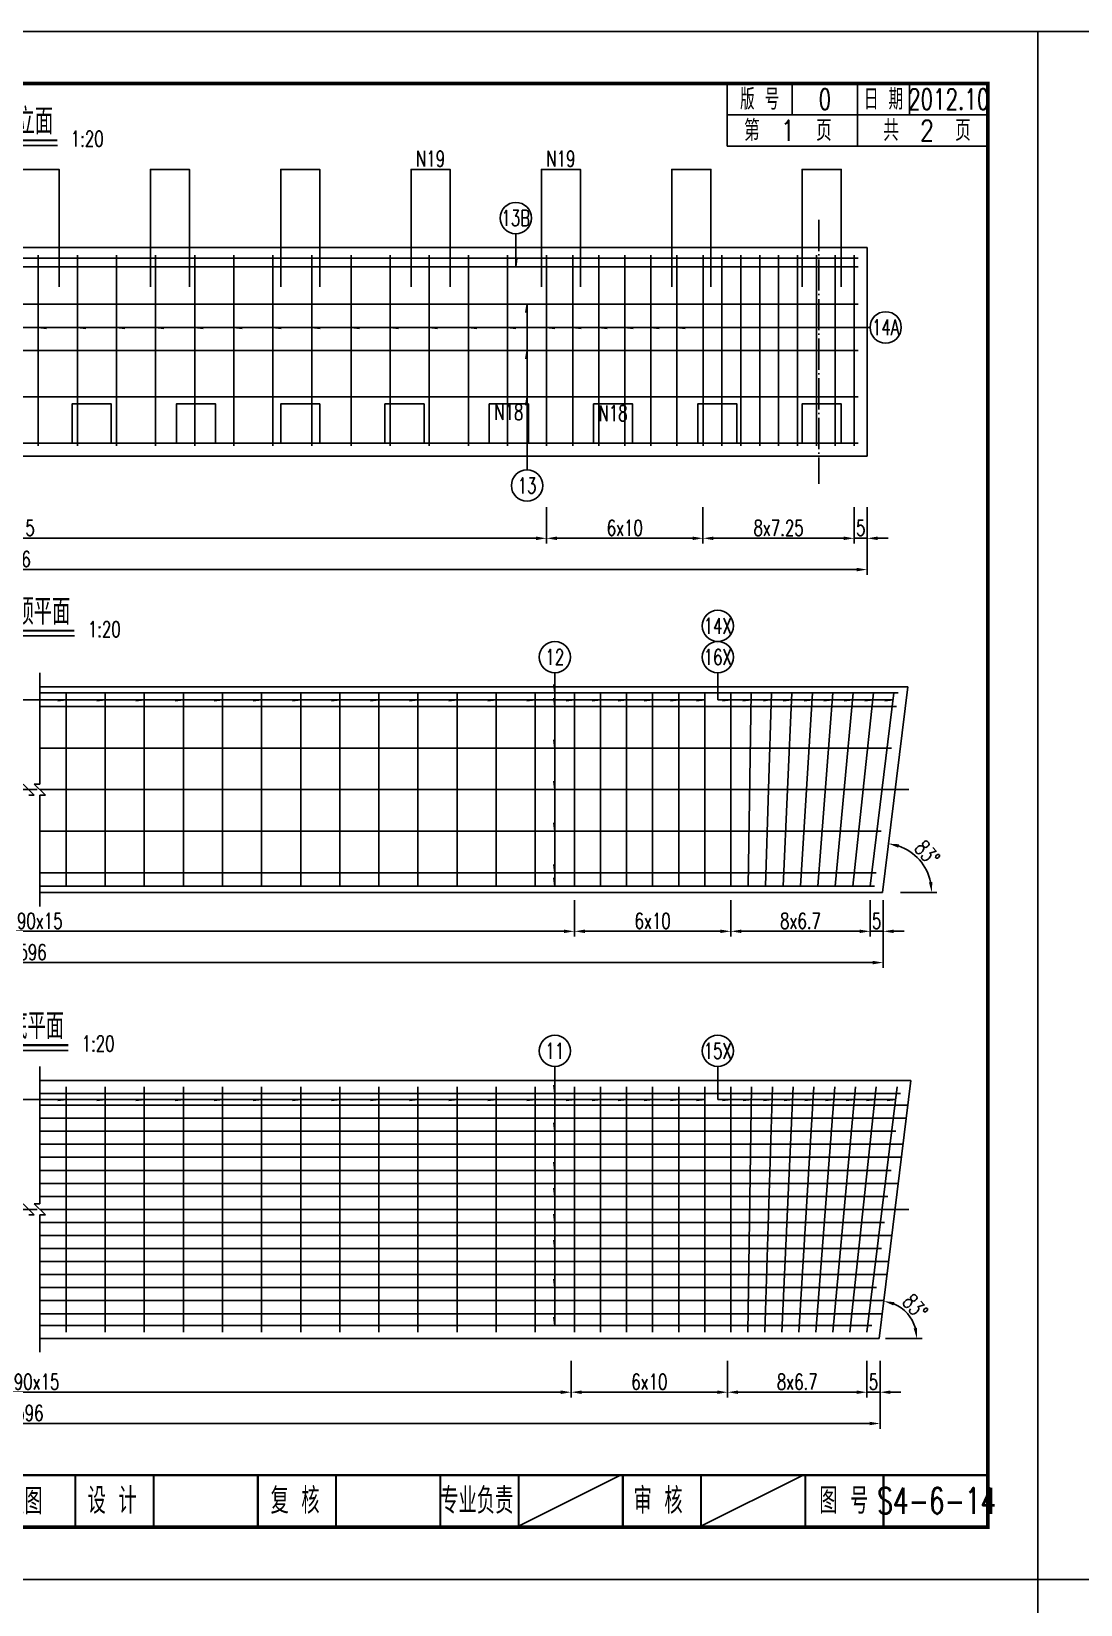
# Model space of a CAD drawing. Header units: millimetres. Extents: x -51 to 12129, y -1309 to -715.
# Drawn here: x 5636.3 to 5837.5, y -1016.5 to -714.7 of the extents above; entities that cross this region are included whole.
import ezdxf
from ezdxf.enums import TextEntityAlignment as Align

# ---------------------------------------------------------------- set-up
doc = ezdxf.new("R2010")
doc.units = ezdxf.units.MM
doc.header["$LTSCALE"] = 0.25
doc.linetypes.add('ACAD_ISO04W100', pattern=[30, 24, -3, 0, -3])
for name, color, linetype in [('中心线', 3, 'ACAD_ISO04W100'), ('图框', 7, 'Continuous'), ('文字', 7, 'Continuous'), ('标注', 4, 'Continuous'), ('次轮廓线', 7, 'Continuous'), ('钢筋', 6, 'Continuous')]:
    doc.layers.add(name, color=color, linetype=linetype)
doc.styles.get("Standard").update_dxf_attribs({"font": 'simplex1.shx', "width": 0.7, "bigfont": 'hztxt.shx'})
doc.dimstyles.new('比例：1：15', dxfattribs={"dimscale": 0, "dimtxt": 3, "dimasz": 2, "dimexe": 1, "dimexo": 1, "dimgap": 0.5, "dimtad": 1, "dimdec": 1, "dimlfac": 1.5, "dimzin": 9, "dimdsep": 46, "dimtxsty": 'Standard', "dimcen": 0.5, "dimclrd": 256, "dimclre": 256, "dimclrt": 256, "dimadec": 1, "dimazin": 2, "dimtfac": 1, "dimtdec": 1, "dimtix": 1, "dimtmove": 2, "dimatfit": 3, "dimfxl": 0, "dimtolj": 1, "dimtzin": 0, "dimlwd": -1, "dimlwe": -1, "dimarcsym": 0})
doc.dimstyles.new('比例：1：20', dxfattribs={"dimscale": 0, "dimtxt": 3, "dimasz": 2, "dimexe": 1, "dimexo": 1, "dimgap": 0.5, "dimtad": 1, "dimdec": 1, "dimlfac": 2, "dimzin": 9, "dimdsep": 46, "dimtxsty": 'Standard', "dimcen": 0.5, "dimclrd": 256, "dimclre": 256, "dimclrt": 256, "dimadec": 1, "dimazin": 2, "dimtfac": 1, "dimtdec": 1, "dimtix": 1, "dimtmove": 2, "dimatfit": 3, "dimfxl": 0, "dimtolj": 1, "dimtzin": 0, "dimlwd": -1, "dimlwe": -1, "dimarcsym": 0})

# ---------------------------------------------------------------- blocks, each defined once
blk = doc.blocks.new('*D403')
at = {"layer": 'Defpoints', "color": 0}
for p in [(5794.13, -793.62), (5765.13, -794.15), (5794.13, -811.9)]:
    blk.add_point(p, dxfattribs=at)
at = {"layer": '标注'}
for p, q in [((5765.13, -805.9), (5765.13, -812.9)), ((5794.13, -805.9), (5794.13, -812.9)), ((5767.13, -811.9), (5792.13, -811.9))]:
    blk.add_line(p, q, dxfattribs=at)
for points in [[(5767.13, -811.57), (5767.13, -812.24), (5765.13, -811.9)], [(5792.13, -811.57), (5792.13, -812.24), (5794.13, -811.9)]]:
    blk.add_solid(points, dxfattribs=at)
at = {"layer": '标注', "insert": (5779.63, -809.9), "char_height": 3, "attachment_point": 5}
blk.add_mtext('\\A1;8x7.25', dxfattribs=at)
blk = doc.blocks.new('*D404')
at = {"layer": 'Defpoints', "color": 0}
for p in [(5794.13, -793.62), (5796.63, -793.51), (5796.63, -811.9)]:
    blk.add_point(p, dxfattribs=at)
at = {"layer": '标注'}
for p, q in [((5794.13, -805.9), (5794.13, -812.9)), ((5796.63, -805.9), (5796.63, -812.9)), ((5792.13, -811.9), (5790.13, -811.9)), ((5794.13, -811.9), (5796.63, -811.9)), ((5798.63, -811.9), (5800.63, -811.9))]:
    blk.add_line(p, q, dxfattribs=at)
for points in [[(5792.13, -811.57), (5792.13, -812.24), (5794.13, -811.9)], [(5798.63, -811.57), (5798.63, -812.24), (5796.63, -811.9)]]:
    blk.add_solid(points, dxfattribs=at)
at = {"layer": '标注', "insert": (5795.38, -809.9), "char_height": 3, "attachment_point": 5}
blk.add_mtext('\\A1;5', dxfattribs=at)
blk = doc.blocks.new('*D321')
at = {"layer": 'Defpoints', "color": 0}
for p in [(5468.56, -794.13), (5796.63, -794.13), (5796.63, -817.9)]:
    blk.add_point(p, dxfattribs=at)
at = {"layer": '标注'}
for p, q in [((5468.56, -811.9), (5468.56, -818.9)), ((5796.63, -811.9), (5796.63, -818.9)), ((5470.56, -817.9), (5794.63, -817.9))]:
    blk.add_line(p, q, dxfattribs=at)
for points in [[(5470.56, -817.57), (5470.56, -818.24), (5468.56, -817.9)], [(5794.63, -817.57), (5794.63, -818.24), (5796.63, -817.9)]]:
    blk.add_solid(points, dxfattribs=at)
at = {"layer": '标注', "insert": (5632.6, -815.9), "char_height": 3, "attachment_point": 5}
blk.add_mtext('\\A1;1596', dxfattribs=at)
blk = doc.blocks.new('*D330')
at = {"layer": 'Defpoints', "color": 0}
for p in [(5535.4, -870.6), (5740.47, -870.6), (5740.47, -887.31)]:
    blk.add_point(p, dxfattribs=at)
at = {"layer": '标注'}
for p, q in [((5535.4, -881.31), (5535.4, -888.31)), ((5740.47, -881.31), (5740.47, -888.31)), ((5537.4, -887.31), (5738.47, -887.31))]:
    blk.add_line(p, q, dxfattribs=at)
for points in [[(5537.4, -886.98), (5537.4, -887.64), (5535.4, -887.31)], [(5738.47, -886.98), (5738.47, -887.64), (5740.47, -887.31)]]:
    blk.add_solid(points, dxfattribs=at)
at = {"layer": '标注', "insert": (5637.93, -885.31), "char_height": 3, "attachment_point": 5}
blk.add_mtext('\\A1;90x15', dxfattribs=at)
blk = doc.blocks.new('*D331')
at = {"layer": 'Defpoints', "color": 0}
for p in [(5770.47, -873.2), (5797.19, -873.2), (5797.19, -887.31)]:
    blk.add_point(p, dxfattribs=at)
at = {"layer": '标注'}
for p, q in [((5770.47, -881.31), (5770.47, -888.31)), ((5797.19, -881.31), (5797.19, -888.31)), ((5772.47, -887.31), (5795.19, -887.31))]:
    blk.add_line(p, q, dxfattribs=at)
for points in [[(5772.47, -886.98), (5772.47, -887.64), (5770.47, -887.31)], [(5795.19, -886.98), (5795.19, -887.64), (5797.19, -887.31)]]:
    blk.add_solid(points, dxfattribs=at)
at = {"layer": '标注', "insert": (5783.83, -885.31), "char_height": 3, "attachment_point": 5}
blk.add_mtext('\\A1;8x6.7', dxfattribs=at)
blk = doc.blocks.new('*D332')
at = {"layer": 'Defpoints', "color": 0}
for p in [(5797.19, -873.2), (5799.69, -873.2), (5799.69, -887.31)]:
    blk.add_point(p, dxfattribs=at)
at = {"layer": '标注'}
for p, q in [((5797.19, -881.31), (5797.19, -888.31)), ((5799.69, -881.31), (5799.69, -888.31)), ((5795.19, -887.31), (5793.19, -887.31)), ((5797.19, -887.31), (5799.69, -887.31)), ((5801.69, -887.31), (5803.69, -887.31))]:
    blk.add_line(p, q, dxfattribs=at)
for points in [[(5795.19, -886.98), (5795.19, -887.64), (5797.19, -887.31)], [(5801.69, -886.98), (5801.69, -887.64), (5799.69, -887.31)]]:
    blk.add_solid(points, dxfattribs=at)
at = {"layer": '标注', "insert": (5798.44, -885.31), "char_height": 3, "attachment_point": 5}
blk.add_mtext('\\A1;5', dxfattribs=at)
blk = doc.blocks.new('*D333')
at = {"layer": 'Defpoints', "color": 0}
for p in [(5471.62, -871.77), (5799.69, -871.77), (5799.69, -893.31)]:
    blk.add_point(p, dxfattribs=at)
at = {"layer": '标注'}
for p, q in [((5471.62, -887.31), (5471.62, -894.31)), ((5799.69, -887.31), (5799.69, -894.31)), ((5473.62, -893.31), (5797.69, -893.31))]:
    blk.add_line(p, q, dxfattribs=at)
for points in [[(5473.62, -892.98), (5473.62, -893.64), (5471.62, -893.31)], [(5797.69, -892.98), (5797.69, -893.64), (5799.69, -893.31)]]:
    blk.add_solid(points, dxfattribs=at)
at = {"layer": '标注', "insert": (5635.65, -891.31), "char_height": 3, "attachment_point": 5}
blk.add_mtext('\\A1;1596', dxfattribs=at)
blk = doc.blocks.new('*D334')
at = {"layer": 'Defpoints', "color": 0}
for p in [(5740.47, -870.6), (5770.47, -870.6), (5770.47, -887.31)]:
    blk.add_point(p, dxfattribs=at)
at = {"layer": '标注'}
for p, q in [((5740.47, -881.31), (5740.47, -888.31)), ((5770.47, -881.31), (5770.47, -888.31)), ((5742.47, -887.31), (5768.47, -887.31))]:
    blk.add_line(p, q, dxfattribs=at)
for points in [[(5742.47, -886.98), (5742.47, -887.64), (5740.47, -887.31)], [(5768.47, -886.98), (5768.47, -887.64), (5770.47, -887.31)]]:
    blk.add_solid(points, dxfattribs=at)
at = {"layer": '标注', "insert": (5755.47, -885.31), "char_height": 3, "attachment_point": 5}
blk.add_mtext('\\A1;6x10', dxfattribs=at)
blk = doc.blocks.new('*D338')
at = {"layer": 'Defpoints', "color": 0}
for p in [(5534.78, -959.03), (5739.85, -959.03), (5739.85, -975.74)]:
    blk.add_point(p, dxfattribs=at)
at = {"layer": '标注'}
for p, q in [((5534.78, -969.74), (5534.78, -976.74)), ((5739.85, -969.74), (5739.85, -976.74)), ((5536.78, -975.74), (5737.85, -975.74))]:
    blk.add_line(p, q, dxfattribs=at)
for points in [[(5536.78, -975.41), (5536.78, -976.08), (5534.78, -975.74)], [(5737.85, -975.41), (5737.85, -976.08), (5739.85, -975.74)]]:
    blk.add_solid(points, dxfattribs=at)
at = {"layer": '标注', "insert": (5637.32, -973.74), "char_height": 3, "attachment_point": 5}
blk.add_mtext('\\A1;90x15', dxfattribs=at)
blk = doc.blocks.new('*D339')
at = {"layer": 'Defpoints', "color": 0}
for p in [(5769.85, -961.63), (5796.58, -961.63), (5796.58, -975.74)]:
    blk.add_point(p, dxfattribs=at)
at = {"layer": '标注'}
for p, q in [((5769.85, -969.74), (5769.85, -976.74)), ((5796.58, -969.74), (5796.58, -976.74)), ((5771.85, -975.74), (5794.58, -975.74))]:
    blk.add_line(p, q, dxfattribs=at)
for points in [[(5771.85, -975.41), (5771.85, -976.08), (5769.85, -975.74)], [(5794.58, -975.41), (5794.58, -976.08), (5796.58, -975.74)]]:
    blk.add_solid(points, dxfattribs=at)
at = {"layer": '标注', "insert": (5783.21, -973.74), "char_height": 3, "attachment_point": 5}
blk.add_mtext('\\A1;8x6.7', dxfattribs=at)
blk = doc.blocks.new('*D340')
at = {"layer": 'Defpoints', "color": 0}
for p in [(5796.58, -961.63), (5799.08, -961.63), (5799.08, -975.74)]:
    blk.add_point(p, dxfattribs=at)
at = {"layer": '标注'}
for p, q in [((5796.58, -969.74), (5796.58, -976.74)), ((5799.08, -969.74), (5799.08, -976.74)), ((5794.58, -975.74), (5792.58, -975.74)), ((5796.58, -975.74), (5799.08, -975.74)), ((5801.08, -975.74), (5803.08, -975.74))]:
    blk.add_line(p, q, dxfattribs=at)
for points in [[(5794.58, -975.41), (5794.58, -976.08), (5796.58, -975.74)], [(5801.08, -975.41), (5801.08, -976.08), (5799.08, -975.74)]]:
    blk.add_solid(points, dxfattribs=at)
at = {"layer": '标注', "insert": (5797.83, -973.74), "char_height": 3, "attachment_point": 5}
blk.add_mtext('\\A1;5', dxfattribs=at)
blk = doc.blocks.new('*D341')
at = {"layer": 'Defpoints', "color": 0}
for p in [(5471.01, -960.2), (5799.08, -960.2), (5799.08, -981.74)]:
    blk.add_point(p, dxfattribs=at)
at = {"layer": '标注'}
for p, q in [((5471.01, -975.74), (5471.01, -982.74)), ((5799.08, -975.74), (5799.08, -982.74)), ((5473.01, -981.74), (5797.08, -981.74))]:
    blk.add_line(p, q, dxfattribs=at)
for points in [[(5473.01, -981.41), (5473.01, -982.08), (5471.01, -981.74)], [(5797.08, -981.41), (5797.08, -982.08), (5799.08, -981.74)]]:
    blk.add_solid(points, dxfattribs=at)
at = {"layer": '标注', "insert": (5635.04, -979.74), "char_height": 3, "attachment_point": 5}
blk.add_mtext('\\A1;1596', dxfattribs=at)
blk = doc.blocks.new('*D342')
at = {"layer": 'Defpoints', "color": 0}
for p in [(5739.85, -959.03), (5769.85, -959.03), (5769.85, -975.74)]:
    blk.add_point(p, dxfattribs=at)
at = {"layer": '标注'}
for p, q in [((5739.85, -969.74), (5739.85, -976.74)), ((5769.85, -969.74), (5769.85, -976.74)), ((5741.85, -975.74), (5767.85, -975.74))]:
    blk.add_line(p, q, dxfattribs=at)
for points in [[(5741.85, -975.41), (5741.85, -976.08), (5739.85, -975.74)], [(5767.85, -975.41), (5767.85, -976.08), (5769.85, -975.74)]]:
    blk.add_solid(points, dxfattribs=at)
at = {"layer": '标注', "insert": (5754.85, -973.74), "char_height": 3, "attachment_point": 5}
blk.add_mtext('\\A1;6x10', dxfattribs=at)
blk = doc.blocks.new('*D418')
at = {"layer": 'Defpoints', "color": 0}
for p in [(5805.01, -915.92), (5805.32, -962.07), (5637.93, -965.42), (5798.93, -965.42), (5798.93, -965.42)]:
    blk.add_point(p, dxfattribs=at)
at = {"layer": '标注'}
blk.add_line((5800.14, -965.42), (5807.14, -965.42), dxfattribs=at)
blk.add_arc((5798.93, -965.42), 7.21, 15.936, 67.0642, dxfattribs=at)
for points in [[(5801.65, -959.1), (5801.83, -958.46), (5799.81, -958.26)], [(5806.19, -963.4), (5805.53, -963.49), (5806.14, -965.42)]]:
    blk.add_solid(points, dxfattribs=at)
at = {"layer": '标注', "insert": (5805.83, -959.32), "char_height": 3, "attachment_point": 5, "rotation": 311.5001}
blk.add_mtext('\\A1;83°', dxfattribs=at)
blk = doc.blocks.new('*D419')
at = {"layer": 'Defpoints', "color": 0}
for p in [(5804.39, -840.37), (5807.92, -875.48), (5637.93, -879.87), (5799.54, -879.87), (5799.54, -879.87)]:
    blk.add_point(p, dxfattribs=at)
at = {"layer": '标注'}
blk.add_line((5803, -879.87), (5810, -879.87), dxfattribs=at)
blk.add_arc((5799.54, -879.87), 9.46, 12.1343, 70.8658, dxfattribs=at)
for points in [[(5802.57, -871.26), (5802.72, -870.61), (5800.7, -870.48)], [(5809.12, -877.85), (5808.46, -877.92), (5809, -879.87)]]:
    blk.add_solid(points, dxfattribs=at)
at = {"layer": '标注', "insert": (5808.13, -872.28), "char_height": 3, "attachment_point": 5, "rotation": 311.5001}
blk.add_mtext('\\A1;83°', dxfattribs=at)
blk = doc.blocks.new('*D355')
at = {"layer": 'Defpoints', "color": 0}
for p in [(5530.06, -794.15), (5735.13, -794.15), (5735.13, -811.9)]:
    blk.add_point(p, dxfattribs=at)
at = {"layer": '标注'}
for p, q in [((5530.06, -805.9), (5530.06, -812.9)), ((5735.13, -805.9), (5735.13, -812.9)), ((5532.06, -811.9), (5733.13, -811.9))]:
    blk.add_line(p, q, dxfattribs=at)
for points in [[(5532.06, -811.57), (5532.06, -812.24), (5530.06, -811.9)], [(5733.13, -811.57), (5733.13, -812.24), (5735.13, -811.9)]]:
    blk.add_solid(points, dxfattribs=at)
at = {"layer": '标注', "insert": (5632.6, -809.9), "char_height": 3, "attachment_point": 5}
blk.add_mtext('\\A1;90x15', dxfattribs=at)
blk = doc.blocks.new('*D357')
at = {"layer": 'Defpoints', "color": 0}
for p in [(5735.13, -794.15), (5765.13, -794.15), (5735.13, -811.9)]:
    blk.add_point(p, dxfattribs=at)
at = {"layer": '标注'}
for p, q in [((5735.13, -805.9), (5735.13, -812.9)), ((5765.13, -805.9), (5765.13, -812.9)), ((5763.13, -811.9), (5737.13, -811.9))]:
    blk.add_line(p, q, dxfattribs=at)
for points in [[(5737.13, -811.57), (5737.13, -812.24), (5735.13, -811.9)], [(5763.13, -811.57), (5763.13, -812.24), (5765.13, -811.9)]]:
    blk.add_solid(points, dxfattribs=at)
at = {"layer": '标注', "insert": (5750.13, -809.9), "char_height": 3, "attachment_point": 5}
blk.add_mtext('\\A1;6x10', dxfattribs=at)
blk = doc.blocks.new('series')
at = {"width": 0.75}
for tag, height, p in [('页码', 4, (-35, -19)), ('图名', 5, (-220, -282)), ('图号', 5, (-20, -282))]:
    blk.add_attdef(tag, text='', height=height, dxfattribs=at).set_placement(p, align=Align.MIDDLE_CENTER)
blk = doc.blocks.new('123')
at = {"layer": '图框', "color": 2}
blk.add_lwpolyline([(369.33, -1011.65), (369.33, -714.65), (-50.67, -714.65), (-50.67, -1011.65)], close=True, dxfattribs=at)

msp = doc.modelspace()

# ---------------------------------------------------------------- linework, layer by layer
for p, q in [((5729.33091, -1001.65472), (5749.33091, -991.65472)), ((5764.33091, -1001.65472), (5784.33091, -991.65472))]:
    msp.add_line(p, q)
for points, const_width in [([(5819.75412, -724.65472), (5439.75412, -724.65472), (5439.75412, -1001.65472), (5819.75412, -1001.65472), (5819.75412, -724.65472)], 0.7), ([(5439.75412, -991.65472), (5819.75412, -991.65472)], 0.4), ([(5714.75412, -1001.65472), (5714.75412, -991.65472)], 0.4), ([(5729.75412, -1001.65472), (5729.75412, -991.65472)], 0.4), ([(5749.75412, -1001.65472), (5749.75412, -991.65472)], 0.4), ([(5764.75412, -1001.65472), (5764.75412, -991.65472)], 0.4), ([(5784.75412, -1001.65472), (5784.75412, -991.65472)], 0.4), ([(5799.75412, -1001.65472), (5799.75412, -991.65472)], 0.4)]:
    msp.add_lwpolyline(points, dxfattribs=dict(const_width=const_width))
at = {"layer": '中心线'}
for p, q in [((5804.63361, -860.12138), (5471.2304, -860.12138)), ((5804.6336, -940.67214), (5471.2304, -940.67215))]:
    msp.add_line(p, q, dxfattribs=at)
msp.add_lwpolyline([(5787.31615, -750.78805), (5787.31611, -801.45472)], dxfattribs=at)
at = {"layer": '图框', "const_width": 0.4}
for points in [[(5644.75412, -1001.65472), (5644.75412, -991.65472)], [(5659.75412, -1001.65472), (5659.75412, -991.65472)], [(5679.75412, -1001.65472), (5679.75412, -991.65472)], [(5694.75412, -1001.65472), (5694.75412, -991.65472)], [(5714.75412, -1001.65472), (5714.75412, -991.65472)]]:
    msp.add_lwpolyline(points, dxfattribs=at)
at = {"layer": '文字'}
for p, q in [((5625.66139, -736.55049), (5641.30706, -736.55049)), ((5625.43821, -830.64334), (5644.58388, -830.64334)), ((5624.25305, -910.1474), (5643.39872, -910.1474))]:
    msp.add_line(p, q, dxfattribs=at)
at = {"layer": '文字', "const_width": 0.4}
for points in [[(5625.66139, -735.55049), (5641.30706, -735.55049)], [(5625.43821, -829.64334), (5644.58388, -829.64334)], [(5624.25305, -909.1474), (5643.39872, -909.1474)]]:
    msp.add_lwpolyline(points, dxfattribs=at)
at = {"layer": '标注'}
for p, q in [((5729.21692, -759.79637), (5729.21692, -753.45472)), ((5729.21692, -759.79637), (5729.44179, -758.19638)), ((5731.38363, -766.99638), (5731.15876, -768.59638)), ((5731.38363, -766.99638), (5731.38346, -798.78805)), ((5537.56374, -771.4339), (5644.69709, -771.43388)), ((5637.63358, -771.4339), (5735.13359, -771.43385)), ((5637.63358, -771.4339), (5639.23361, -771.65875)), ((5645.13361, -771.43388), (5646.73358, -771.65875)), ((5652.63359, -771.4339), (5654.23359, -771.65877)), ((5660.13358, -771.43388), (5661.73361, -771.65875)), ((5667.63361, -771.43387), (5669.23358, -771.65875)), ((5675.13356, -771.43388), (5676.73359, -771.65875)), ((5682.63359, -771.43388), (5684.23359, -771.65875)), ((5690.13359, -771.43387), (5691.73359, -771.65874)), ((5697.63363, -771.43388), (5699.23359, -771.65877)), ((5705.13359, -771.4339), (5706.73359, -771.65877)), ((5712.63359, -771.43388), (5714.23359, -771.65875)), ((5720.13359, -771.43387), (5721.73359, -771.65875)), ((5727.63359, -771.43388), (5729.23359, -771.65875)), ((5735.13359, -771.43385), (5736.73359, -771.65874)), ((5735.13359, -771.43385), (5762.63359, -771.4339)), ((5740.13363, -771.4339), (5741.73359, -771.65875)), ((5745.13359, -771.4339), (5746.73359, -771.65875)), ((5750.13359, -771.43387), (5751.73359, -771.65875)), ((5755.13356, -771.43388), (5756.73359, -771.65875)), ((5760.13363, -771.4339), (5761.73359, -771.65875)), ((5762.63359, -771.4339), (5797.16693, -771.43388)), ((5731.38356, -775.87138), (5731.15869, -777.47138)), ((5731.38353, -784.74638), (5731.15866, -786.34638)), ((5767.96688, -832.03805), (5767.96688, -832.03805)), ((5637.93197, -859.05472), (5637.932, -837.70473)), ((5736.71701, -841.57138), (5736.717, -837.70472)), ((5767.96692, -842.87138), (5767.96691, -837.70472)), ((5736.71701, -841.57138), (5736.49213, -839.97138)), ((5736.71701, -876.0714), (5736.71697, -841.5714)), ((5732.96699, -842.87138), (5625.83369, -842.8714)), ((5642.96701, -842.87138), (5641.36699, -843.09624)), ((5650.46701, -842.8714), (5648.86701, -843.09627)), ((5657.96699, -842.87138), (5656.36701, -843.09627)), ((5665.46701, -842.87138), (5663.86701, -843.09625)), ((5672.96703, -842.87138), (5671.36701, -843.09625)), ((5680.46701, -842.8714), (5678.86701, -843.09625)), ((5687.96703, -842.87138), (5686.36701, -843.09625)), ((5695.46701, -842.87138), (5693.86701, -843.09625)), ((5702.96701, -842.87138), (5701.36701, -843.09625)), ((5710.46701, -842.87138), (5708.86701, -843.09625)), ((5717.96701, -842.87138), (5716.36701, -843.09625)), ((5725.46701, -842.8714), (5723.86701, -843.09624)), ((5732.96699, -842.87138), (5731.36701, -843.09625)), ((5765.46699, -842.87138), (5732.96699, -842.87138)), ((5736.71698, -844.1714), (5736.49211, -842.5714)), ((5740.467, -842.87138), (5738.867, -843.09625)), ((5745.467, -842.87138), (5743.867, -843.09625)), ((5750.46699, -842.87138), (5748.867, -843.09625)), ((5755.46702, -842.87138), (5753.86699, -843.09627)), ((5760.46702, -842.87138), (5758.86699, -843.09625)), ((5765.46699, -842.87138), (5763.86701, -843.09625)), ((5801.58494, -842.87138), (5767.96692, -842.87138)), ((5770.46691, -842.87138), (5768.86691, -843.09625)), ((5774.35679, -842.86658), (5772.7568, -843.09145)), ((5778.33071, -842.85476), (5776.73071, -843.07963)), ((5782.13621, -842.87138), (5780.53622, -843.09625)), ((5786.10967, -842.87138), (5784.50967, -843.09625)), ((5789.9157, -842.87137), (5788.3157, -843.09626)), ((5793.80545, -842.87138), (5792.20545, -843.09625)), ((5797.74302, -842.87138), (5796.14304, -843.09623)), ((5801.58904, -842.87138), (5799.98905, -843.09625)), ((5736.71698, -852.1464), (5736.49212, -850.5464)), ((5636.86532, -861.18807), (5634.73197, -859.05472)), ((5638.99863, -861.18804), (5636.86532, -859.05472)), ((5636.86532, -859.05472), (5637.93197, -859.05472)), ((5736.71699, -860.1214), (5736.49213, -858.5214)), ((5635.79863, -861.18805), (5636.86532, -861.18807)), ((5637.93197, -861.18805), (5638.99863, -861.18804)), ((5637.932, -882.53805), (5637.93197, -861.18805)), ((5736.717, -868.0964), (5736.49212, -866.4964)), ((5736.71701, -876.0714), (5736.49214, -874.4714)), ((5736.71701, -878.67142), (5736.49214, -877.0714)), ((5736.71701, -878.67142), (5736.71701, -876.0714)), ((5637.93197, -939.60549), (5637.932, -913.25548)), ((5736.71703, -962.92218), (5736.71698, -913.25548)), ((5767.96694, -919.54715), (5767.96694, -913.25548)), ((5736.71703, -918.42214), (5736.49217, -916.82214)), ((5732.96706, -919.54715), (5625.83373, -919.54714)), ((5642.96706, -919.54715), (5641.36706, -919.77201)), ((5650.46706, -919.54714), (5648.86706, -919.77201)), ((5657.96706, -919.54714), (5656.36706, -919.77201)), ((5665.46706, -919.54714), (5663.86706, -919.77201)), ((5672.96706, -919.54714), (5671.36706, -919.77201)), ((5680.46706, -919.54714), (5678.86706, -919.77201)), ((5687.96707, -919.54714), (5686.36706, -919.77201)), ((5695.46706, -919.54714), (5693.86706, -919.77201)), ((5702.96706, -919.54714), (5701.36706, -919.77201)), ((5710.46706, -919.54714), (5708.86706, -919.77202)), ((5717.96706, -919.54715), (5716.36706, -919.77201)), ((5725.46706, -919.54714), (5723.86706, -919.77201)), ((5732.96706, -919.54715), (5731.36706, -919.77201)), ((5765.46706, -919.54715), (5732.96706, -919.54715)), ((5736.71703, -918.42214), (5736.71703, -918.42214)), ((5740.46706, -919.54715), (5738.86706, -919.77202)), ((5745.46707, -919.54714), (5743.86706, -919.77201)), ((5750.46706, -919.54714), (5748.86707, -919.77201)), ((5755.46706, -919.54714), (5753.86706, -919.77202)), ((5760.46705, -919.54714), (5758.86705, -919.77201)), ((5765.46706, -919.54715), (5763.86706, -919.77201)), ((5802.06074, -919.54704), (5767.96694, -919.54715)), ((5770.46694, -919.54714), (5768.86694, -919.77201)), ((5774.4162, -919.54713), (5772.81621, -919.77199)), ((5778.36542, -919.54712), (5776.76543, -919.77198)), ((5782.31464, -919.54711), (5780.71464, -919.77197)), ((5786.26386, -919.54709), (5784.66386, -919.77195)), ((5790.21308, -919.54708), (5788.61308, -919.77194)), ((5794.1623, -919.54707), (5792.5623, -919.77193)), ((5798.11152, -919.54705), (5796.51153, -919.77192)), ((5802.06074, -919.54704), (5800.46075, -919.7719)), ((5736.71703, -925.67218), (5736.49216, -924.07218)), ((5736.71703, -925.67218), (5736.71703, -925.67218)), ((5736.71704, -933.17218), (5736.49216, -931.57218)), ((5736.71704, -933.17218), (5736.71704, -933.17218)), ((5736.71703, -938.17218), (5736.49216, -936.57218)), ((5736.71703, -938.17218), (5736.71703, -938.17218)), ((5636.8653, -941.73882), (5634.73197, -939.60549)), ((5638.99863, -941.73882), (5636.8653, -939.60549)), ((5636.8653, -939.60549), (5637.93197, -939.60549)), ((5736.71703, -943.17218), (5736.49216, -941.57218)), ((5635.79863, -941.73882), (5636.8653, -941.73882)), ((5637.932, -968.08881), (5637.93197, -941.73882)), ((5637.93197, -941.73882), (5638.99863, -941.73882)), ((5736.71703, -943.17218), (5736.71703, -943.17218)), ((5736.71703, -948.17218), (5736.49216, -946.57217)), ((5736.71703, -948.17218), (5736.71703, -948.17218)), ((5736.71704, -955.67218), (5736.49216, -954.07218)), ((5736.71704, -955.67218), (5736.71704, -955.67218)), ((5736.71703, -962.92218), (5736.49216, -961.32218)), ((5736.71703, -962.92218), (5736.71703, -962.92218))]:
    msp.add_line(p, q, dxfattribs=at)
for centre in [(5729.21692, -750.45472), (5800.16693, -771.43388), (5731.38346, -801.78805), (5767.96688, -828.70472), (5736.717, -834.70472), (5767.9669, -834.70472), (5736.71697, -910.25548), (5767.96694, -910.25548)]:
    msp.add_circle(centre, 3, dxfattribs=at)
at = {"layer": '次轮廓线'}
for p, q in [((5769.75412, -736.65472), (5769.75412, -724.65472)), ((5782.25412, -730.65472), (5782.25412, -724.65472)), ((5794.75412, -730.65472), (5794.75412, -724.65472)), ((5804.75412, -730.65472), (5804.75412, -724.65472)), ((5769.75412, -730.65472), (5819.75412, -730.65472)), ((5794.75412, -736.65472), (5794.75412, -730.65472)), ((5769.75412, -736.65472), (5819.75412, -736.65472)), ((5796.63359, -756.12138), (5634.732, -756.12138)), ((5796.63359, -796.1214), (5796.63359, -756.12138)), ((5634.73202, -796.12138), (5796.63359, -796.1214)), ((5804.3919, -840.37138), (5637.93197, -840.37138)), ((5799.54201, -879.8714), (5804.3919, -840.37138)), ((5637.93208, -879.87138), (5799.54201, -879.8714)), ((5805.00581, -915.92214), (5637.93197, -915.92216)), ((5798.9281, -965.42218), (5805.00581, -915.92214)), ((5637.9321, -965.42215), (5798.9281, -965.42218))]:
    msp.add_line(p, q, dxfattribs=at)
at = {"layer": '钢筋'}
for p, q in [((5773.80724, -878.67139), (5774.37667, -841.57138)), ((5777.14754, -878.67139), (5778.28637, -841.57138)), ((5780.48784, -878.67139), (5782.19607, -841.57138)), ((5783.82815, -878.67139), (5786.10577, -841.57138)), ((5787.16845, -878.67139), (5790.01546, -841.57138)), ((5793.92516, -841.57138), (5790.50875, -878.67139)), ((5793.84905, -878.67139), (5797.83486, -841.57138)), ((5797.18935, -878.6714), (5801.74456, -841.57138)), ((5773.7305, -964.22217), (5774.45342, -917.12214)), ((5776.99407, -964.22217), (5778.43985, -917.12214)), ((5780.25763, -964.22217), (5782.42629, -917.12214)), ((5783.52119, -964.22217), (5786.41273, -917.12214)), ((5786.78476, -964.22217), (5790.39916, -917.12214)), ((5794.3856, -917.12214), (5790.04832, -964.22217)), ((5793.31188, -964.22217), (5798.37204, -917.12214)), ((5802.35847, -917.12214), (5796.57545, -964.22217))]:
    msp.add_line(p, q, dxfattribs=at)
for points in [[(5641.63361, -763.62138), (5641.63359, -741.12138), (5634.732, -741.12138)], [(5666.63359, -763.62137), (5666.63359, -741.12138), (5659.13361, -741.12138), (5659.13358, -763.62138)], [(5691.63359, -763.6214), (5691.63359, -741.12138), (5684.13359, -741.12138), (5684.13359, -763.62138)], [(5716.63359, -763.62138), (5716.63359, -741.12138), (5709.13359, -741.12138), (5709.13359, -763.62138)], [(5741.63359, -763.62138), (5741.63363, -741.12138), (5734.13359, -741.12135), (5734.13359, -763.62138)], [(5766.63359, -763.62138), (5766.63359, -741.12138), (5759.13359, -741.12138), (5759.13359, -763.62137)], [(5791.63359, -763.62138), (5791.63359, -741.12138), (5784.13359, -741.12138), (5784.13359, -763.62138)], [(5634.732, -758.12138), (5794.88359, -758.12138)], [(5634.732, -759.79638), (5794.88359, -759.79637)], [(5637.63361, -794.15472), (5637.63359, -757.58805)], [(5645.13359, -794.15473), (5645.13359, -757.58805)], [(5652.63361, -794.15472), (5652.63361, -757.58805)], [(5660.13361, -794.15472), (5660.13359, -757.58802)], [(5667.63359, -794.15472), (5667.63359, -757.58805)], [(5675.13363, -794.1547), (5675.13359, -757.58805)], [(5682.63359, -794.15472), (5682.63359, -757.58805)], [(5690.13359, -794.15472), (5690.13356, -757.58805)], [(5697.63359, -794.15472), (5697.63359, -757.58805)], [(5705.13363, -794.15472), (5705.13359, -757.58805)], [(5712.63359, -794.15472), (5712.63359, -757.58805)], [(5720.13359, -794.15473), (5720.13359, -757.58805)], [(5727.63359, -794.15472), (5727.63359, -757.58808)], [(5735.13363, -794.15472), (5735.13359, -757.58805)], [(5740.13359, -794.1547), (5740.13359, -757.58808)], [(5745.13359, -794.1547), (5745.13359, -757.58805)], [(5750.13359, -794.15472), (5750.13359, -757.58805)], [(5755.13359, -794.15473), (5755.13359, -757.58802)], [(5760.13359, -794.15472), (5760.13359, -757.58805)], [(5765.13359, -794.1547), (5765.13359, -757.58805)], [(5768.75859, -794.15473), (5768.75859, -757.58805)], [(5772.38359, -794.1547), (5772.38359, -757.58805)], [(5776.00859, -794.1547), (5776.00859, -757.58805)], [(5779.63359, -794.1547), (5779.63359, -757.58805)], [(5783.25859, -794.1547), (5783.25859, -757.58805)], [(5786.88359, -794.15472), (5786.88359, -757.58805)], [(5790.50859, -794.15472), (5790.50863, -757.58808)], [(5794.13359, -794.15472), (5794.13359, -757.58805)], [(5634.732, -766.99638), (5794.88359, -766.99637)], [(5634.732, -775.87138), (5794.88359, -775.87138)], [(5634.73198, -784.7464), (5794.88359, -784.7464)], [(5651.63358, -793.62138), (5651.63361, -786.1214), (5644.13361, -786.12138), (5644.13358, -793.62138)], [(5671.63359, -793.62138), (5671.63359, -786.1214), (5664.13359, -786.12138), (5664.13359, -793.6214)], [(5691.63359, -793.62138), (5691.63359, -786.12138), (5684.13359, -786.12138), (5684.13359, -793.62137)], [(5711.63359, -793.62137), (5711.63359, -786.12137), (5704.13359, -786.12138), (5704.13359, -793.62138)], [(5731.63359, -793.62137), (5731.63359, -786.12138), (5724.13359, -786.1214), (5724.13359, -793.62138)], [(5751.63359, -793.62138), (5751.63363, -786.12138), (5744.13359, -786.1214), (5744.13363, -793.6214)], [(5771.63359, -793.62138), (5771.63359, -786.12138), (5764.13359, -786.12138), (5764.13359, -793.6214)], [(5791.63359, -793.62138), (5791.63359, -786.12138), (5784.13359, -786.12137), (5784.13359, -793.62137)], [(5634.732, -793.62138), (5794.88359, -793.62138)], [(5637.932, -841.57138), (5802.55057, -841.57138)], [(5642.96701, -878.6714), (5642.96703, -841.57138)], [(5650.46699, -878.6714), (5650.46701, -841.57138)], [(5657.96701, -878.6714), (5657.96701, -841.57138)], [(5665.46701, -878.6714), (5665.46699, -841.57138)], [(5672.96701, -878.6714), (5672.96701, -841.57138)], [(5680.46701, -878.6714), (5680.46701, -841.57138)], [(5687.96701, -878.6714), (5687.96701, -841.57138)], [(5695.46701, -878.6714), (5695.46701, -841.57138)], [(5702.96699, -878.6714), (5702.96701, -841.57138)], [(5710.46701, -878.6714), (5710.46701, -841.57138)], [(5717.96701, -878.6714), (5717.96701, -841.57138)], [(5725.46701, -878.6714), (5725.46701, -841.57138)], [(5732.96701, -878.6714), (5732.96701, -841.57138)], [(5740.467, -878.67142), (5740.46701, -841.57138)], [(5745.46701, -878.6714), (5745.46699, -841.57138)], [(5750.467, -878.6714), (5750.46699, -841.57138)], [(5755.46699, -878.6714), (5755.467, -841.57138)], [(5760.467, -878.6714), (5760.46701, -841.57138)], [(5765.46701, -878.6714), (5765.46699, -841.57138)], [(5770.467, -878.6714), (5770.46692, -841.57138)], [(5637.93202, -844.1714), (5802.23133, -844.17142)], [(5637.93198, -852.14638), (5801.25215, -852.1464)], [(5637.932, -860.12142), (5800.27296, -860.1214)], [(5637.932, -868.0964), (5799.29377, -868.0964)], [(5637.932, -876.07142), (5798.31459, -876.0714)], [(5637.93198, -878.6714), (5797.99536, -878.6714)], [(5642.96706, -964.22218), (5642.96706, -917.12214)], [(5650.46706, -964.22218), (5650.46706, -917.12214)], [(5657.96706, -964.22218), (5657.96706, -917.12214)], [(5665.46706, -964.22218), (5665.46706, -917.12214)], [(5672.96706, -964.22218), (5672.96706, -917.12215)], [(5680.46706, -964.22218), (5680.46706, -917.12214)], [(5687.96706, -964.22217), (5687.96707, -917.12214)], [(5695.46706, -964.22218), (5695.46706, -917.12215)], [(5702.96706, -964.22217), (5702.96706, -917.12214)], [(5710.46706, -964.22218), (5710.46706, -917.12214)], [(5717.96706, -964.22218), (5717.96706, -917.12214)], [(5725.46706, -964.22218), (5725.46707, -917.12214)], [(5732.96706, -964.22217), (5732.96706, -917.12214)], [(5740.46705, -964.22217), (5740.46706, -917.12214)], [(5745.46706, -964.22218), (5745.46706, -917.12214)], [(5750.46706, -964.22218), (5750.46706, -917.12214)], [(5755.46706, -964.22218), (5755.46706, -917.12214)], [(5760.46706, -964.22218), (5760.46706, -917.12215)], [(5765.46706, -964.22218), (5765.46705, -917.12214)], [(5770.46706, -964.22217), (5770.46694, -917.12214)], [(5637.932, -918.42214), (5803.00486, -918.42214)], [(5637.932, -920.67218), (5804.42259, -920.67218)], [(5637.932, -923.17218), (5804.11564, -923.17218)], [(5637.932, -925.67218), (5802.11469, -925.67218)], [(5637.932, -928.17218), (5803.50173, -928.17218)], [(5637.932, -930.67218), (5803.19477, -930.67218)], [(5637.932, -933.17218), (5801.19383, -933.17218)], [(5637.932, -935.67218), (5802.58086, -935.67218)], [(5637.932, -938.17217), (5800.57992, -938.17218)], [(5637.932, -940.67218), (5801.96695, -940.67218)], [(5637.932, -943.17218), (5799.96601, -943.17218)], [(5637.932, -945.67218), (5801.35304, -945.67218)], [(5637.932, -948.17218), (5799.3521, -948.17218)], [(5637.932, -950.67218), (5800.73913, -950.67218)], [(5637.932, -953.17217), (5800.43218, -953.17218)], [(5637.932, -955.67218), (5798.43124, -955.67218)], [(5637.932, -958.17218), (5799.81827, -958.17218)], [(5637.932, -960.67218), (5799.51132, -960.67218)], [(5637.932, -962.92218), (5797.54107, -962.92218)]]:
    msp.add_lwpolyline(points, dxfattribs=at)

# ---------------------------------------------------------------- block references
ref = msp.add_blockref('series', (5829.75412, -714.65472))
ref.add_attrib('页码', '第  1  页    共  2  页', dxfattribs={"height": 4, "width": 0.75}).set_placement((5794.75412, -733.65472), align=Align.MIDDLE_CENTER)
at = {"layer": '标注'}
for p in [(5460, 0), (5880, 0), (5460, -297), (5880, -297)]:
    msp.add_blockref('123', p, dxfattribs=at)

# ---------------------------------------------------------------- texts
at = {"width": 0.7}
for s, p in [('专业负责', (5721.74435, -996.56013)), ('审 核', (5756.51815, -996.56013)), ('图 号', (5792.13732, -996.56013)), ('S4-6-14', (5809.95697, -996.56014))]:
    msp.add_text(s, height=5, dxfattribs=at).set_placement(p, align=Align.MIDDLE_CENTER)
at = {"layer": '图框', "width": 0.7}
for s, p in [('K0+343.4小桥 中板钢筋布置图', (5609.75412, -996.65472)), ('设 计', (5651.79879, -996.56013)), ('复 核', (5686.8936, -996.56013))]:
    msp.add_text(s, height=5, dxfattribs=at).set_placement(p, align=Align.MIDDLE_CENTER)
at = {"layer": '文字', "width": 0.7}
for s, height, p in [('版 号', 4, (5776.00412, -727.65472)), ('0', 4, (5788.50412, -727.65472)), ('日 期', 4, (5799.75412, -727.65472)), ('2012.10', 4, (5812.25412, -727.65472)), ('中板立面', 5, (5633.48439, -731.88034)), ('1:20', 3, (5647.02134, -735.2514)), ('中板顶平面', 5, (5635.01121, -825.97319)), ('1:20', 3, (5650.29816, -829.34425)), ('中板底平面', 5, (5633.82605, -905.47726)), ('1:20', 3, (5649.113, -908.84831))]:
    msp.add_text(s, height=height, dxfattribs=at).set_placement(p, align=Align.MIDDLE_CENTER)
at = {"layer": '标注', "width": 0.7}
for s, p in [('N19', (5712.88359, -740.58802)), ('N19', (5737.88359, -740.58805)), ('N18', (5727.88359, -789.19344)), ('N18', (5747.88359, -789.40142))]:
    msp.add_text(s, height=3, dxfattribs=at).set_placement(p, align=Align.CENTER)
for s, p in [('13B', (5729.21692, -750.45472)), ('14A', (5800.16693, -771.43388)), ('13', (5731.38346, -801.78805)), ('14X', (5767.96688, -828.70472)), ('12', (5736.717, -834.70472)), ('16X', (5767.96687, -834.70472)), ('11', (5736.71697, -910.25548)), ('15X', (5767.96694, -910.25548))]:
    msp.add_text(s, height=3, dxfattribs=at).set_placement(p, align=Align.MIDDLE)

# ---------------------------------------------------------------- dimensions: what is measured, and where the dimension line sits
at = {"layer": '标注'}
for base, p1, p2, text, picture, middle in [((5794.13359, -811.90243), (5765.13359, -794.15472), (5794.13359, -793.62138), '8x7.25', '*D403', (5779.63359, -809.90243)), ((5796.63359, -817.90243), (5468.56375, -794.12897), (5796.63359, -794.12897), '1596', '*D321', (5632.59867, -815.90243)), ((5735.13363, -811.90243), (5530.06374, -794.15474), (5735.13363, -794.15471), '90x15', '*D355', (5632.59868, -809.90243)), ((5735.13363, -811.90243), (5765.13359, -794.15472), (5735.13363, -794.15474), '6x10', '*D357', (5750.13361, -809.90243)), ((5799.68935, -893.3102), (5471.61948, -871.77152), (5799.68935, -871.77152), '1596', '*D333', (5635.65442, -891.3102)), ((5740.467, -887.3102), (5535.39707, -870.59775), (5740.467, -870.59776), '90x15', '*D330', (5637.93204, -885.3102)), ((5770.467, -887.3102), (5740.467, -870.59775), (5770.467, -870.59768), '6x10', '*D334', (5755.467, -885.3102)), ((5797.18935, -887.3102), (5770.467, -873.19775), (5797.18935, -873.19775), '8x6.7', '*D331', (5783.82818, -885.3102)), ((5739.85305, -975.74213), (5534.78312, -959.02968), (5739.85305, -959.02969), '90x15', '*D338', (5637.31808, -973.74213)), ((5769.85304, -975.74213), (5739.85305, -959.02968), (5769.85304, -959.02962), '6x10', '*D342', (5754.85304, -973.74213)), ((5799.07539, -981.74213), (5471.00553, -960.20345), (5799.07539, -960.20345), '1596', '*D341', (5635.04046, -979.74213)), ((5796.57539, -975.74213), (5769.85305, -961.62968), (5796.57539, -961.62968), '8x6.7', '*D339', (5783.21422, -973.74213))]:
    dim = msp.add_linear_dim(base=base, p1=p1, p2=p2, text=text, dimstyle='比例：1：20', override={"dimscale": 1}, dxfattribs=at)
    dim.commit()
    dim.dimension.update_dxf_attribs({"geometry": picture, "text_midpoint": middle})
for base, p1, p2, picture, middle in [((5796.63359, -811.90243), (5794.13359, -793.62138), (5796.63359, -793.51283), '*D404', (5795.38359, -809.90243)), ((5799.68935, -887.3102), (5797.18935, -873.19775), (5799.68935, -873.19775), '*D332', (5798.43935, -885.3102)), ((5799.07539, -975.74213), (5796.57539, -961.62968), (5799.07539, -961.62968), '*D340', (5797.82539, -973.74213))]:
    dim = msp.add_linear_dim(base=base, p1=p1, p2=p2, dimstyle='比例：1：20', override={"dimscale": 1}, dxfattribs=at)
    dim.commit()
    dim.dimension.update_dxf_attribs({"geometry": picture, "text_midpoint": middle})
for base, line1, line2, picture, middle in [((5807.92149, -875.47828), ((5637.93208, -879.87138), (5799.54201, -879.8714)), ((5799.54201, -879.8714), (5804.3919, -840.37138)), '*D419', (5808.12597, -872.27694)), ((5805.31725, -962.07253), ((5637.9321, -965.42215), (5798.9281, -965.42218)), ((5798.9281, -965.42218), (5805.00581, -915.92214)), '*D418', (5805.82895, -959.31681))]:
    dim = msp.add_angular_dim_2l(base=base, line1=line1, line2=line2, dimstyle='比例：1：15', override={"dimscale": 1}, dxfattribs=at)
    dim.commit()
    dim.dimension.update_dxf_attribs({"geometry": picture, "text_midpoint": middle})

doc.saveas('drawing.dxf')
